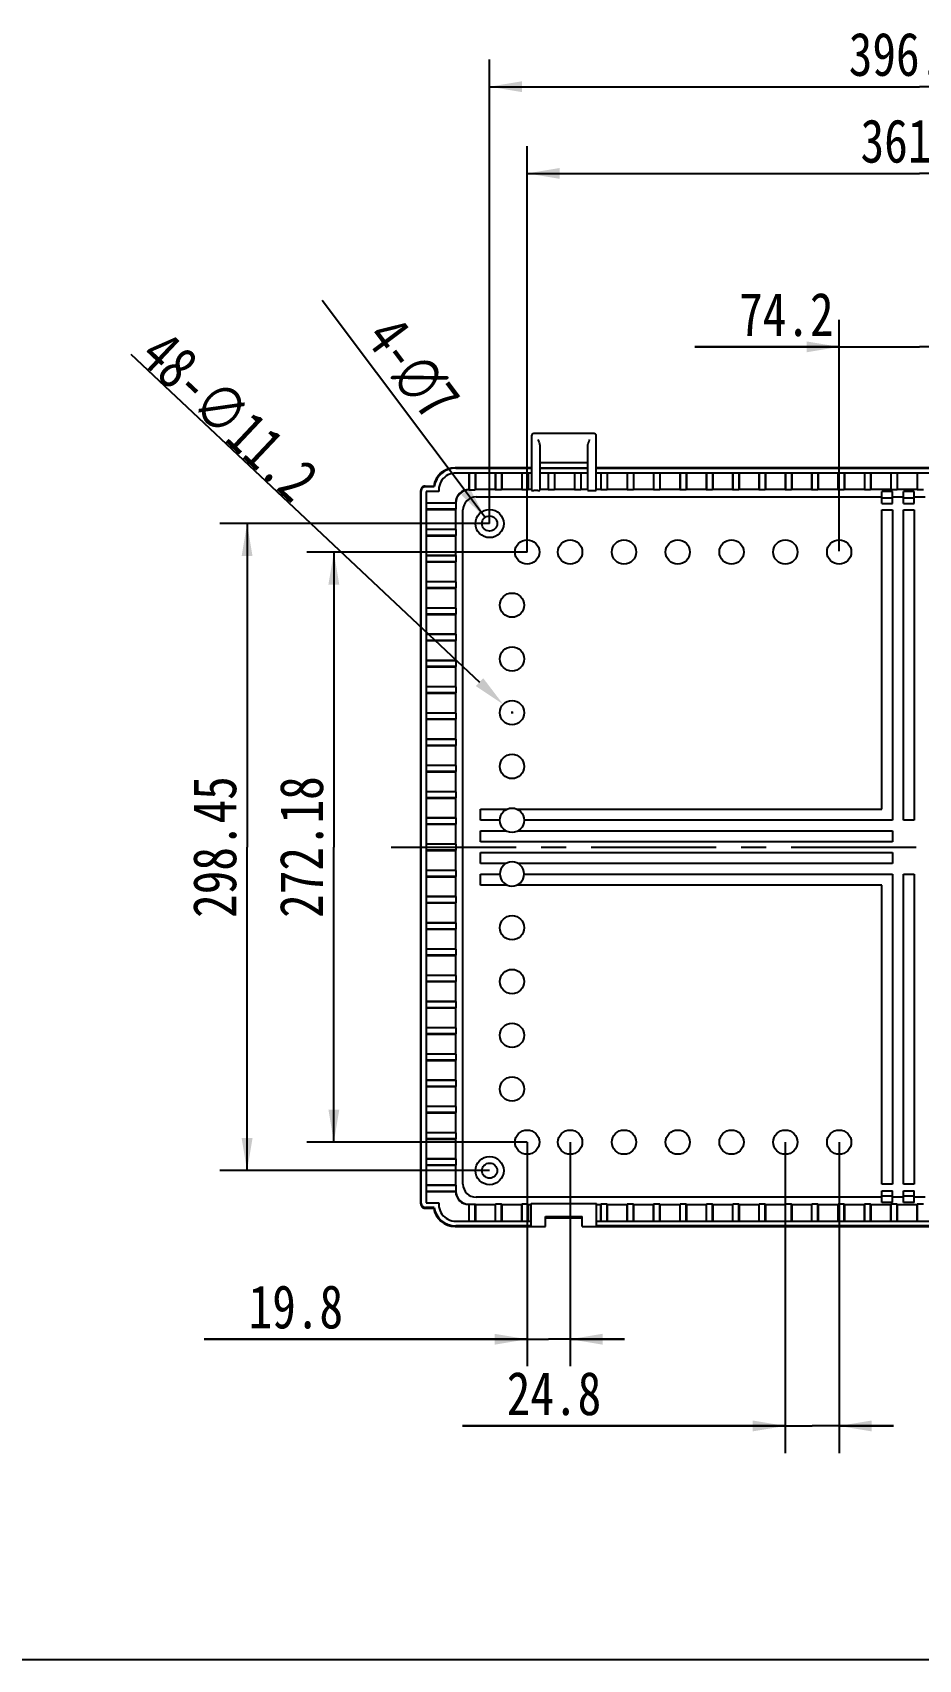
# Model space of a CAD drawing. Header units: millimetres. Extents: x 0 to 559, y 0 to 432.
# Drawn here: x 223.8 to 305.5, y 0 to 150.1 of the extents above; entities that cross this region are included whole.
import ezdxf

# ---------------------------------------------------------------- set-up
doc = ezdxf.new("R2010")
doc.units = ezdxf.units.MM
doc.header["$LTSCALE"] = 30.734
doc.header["$PDMODE"] = 3
doc.header["$PDSIZE"] = 8
doc.linetypes.add('CENTER', pattern=[0.6, 0.375, -0.075, 0.075, -0.075])
doc.layers.get('0').update_dxf_attribs({"linetype": 'CONTINUOUS'})
doc.layers.get('Defpoints').update_dxf_attribs({"linetype": 'CONTINUOUS'})
doc.layers.add('02___PRT_ALL_AXES', color=7, linetype='CONTINUOUS')
doc.styles.get("Standard").update_dxf_attribs({"font": 'txt', "width": 0.8})
doc.dimstyles.new('DIMSTYLE_1', dxfattribs={"dimtxt": 4, "dimasz": 3, "dimexe": 0.18, "dimexo": 0.0625, "dimgap": 0.09, "dimtad": 1, "dimlfac": 5, "dimdsep": 46, "dimtxsty": 'Standard', "dimblk": '_FILLED', "dimblk1": '_FILLED', "dimblk2": '_FILLED', "dimcen": 0.09, "dimadec": 0, "dimazin": 0, "dimtfac": 1, "dimtofl": 0, "dimtmove": 0, "dimatfit": 3, "dimldrblk": '_FILLED', "dimfxl": 1, "dimtolj": 1, "dimarcsym": 0})
doc.dimstyles.new('DIMSTYLE_6', dxfattribs={"dimtxt": 4, "dimasz": 3, "dimexe": 0.18, "dimexo": 0.0625, "dimgap": 0.09, "dimtad": 1, "dimlfac": 5, "dimdsep": 46, "dimtxsty": 'Standard', "dimblk": '_FILLED', "dimblk1": '_FILLED', "dimblk2": '_FILLED', "dimcen": 0.09, "dimadec": 0, "dimazin": 0, "dimtfac": 1, "dimtofl": 0, "dimtmove": 0, "dimatfit": 3, "dimldrblk": '_FILLED', "dimfxl": 1, "dimtolj": 1, "dimarcsym": 0})

# ---------------------------------------------------------------- blocks, each defined once
blk = doc.blocks.new('_FILLED')
at = {"color": 0, "linetype": 'ByBlock'}
blk.add_solid([(0, 0), (-1, 0.167), (-1, -0.167)], dxfattribs=at)
blk = doc.blocks.new('*D45')
at = {"color": 0, "linetype": 'Continuous', "lineweight": -2}
for p, q in [((232.88, 120.41), (265.04, 90.16)), ((267.95, 87.34), (268.13, 87.34)), ((268.04, 87.25), (268.04, 87.43))]:
    blk.add_line(p, q, dxfattribs=at)
at = {"layer": 'Defpoints', "color": 0, "linetype": 'Continuous'}
for p in [(267.22, 88.1), (268.85, 86.57)]:
    blk.add_point(p, dxfattribs=at)
at = {"color": 0, "linetype": 'Continuous', "lineweight": -2, "xscale": 3, "yscale": 3, "zscale": 3, "rotation": 316.7459409121614}
blk.add_blockref('_FILLED', (267.22, 88.1), dxfattribs=at)
at = {"color": 0, "linetype": 'Continuous', "insert": (250.51, 109.44), "char_height": 4, "attachment_point": 3, "rotation": 316.7459}
blk.add_mtext('\\A1;48-∅11.2', dxfattribs=at)
blk = doc.blocks.new('*D46')
at = {"color": 7, "linetype": 'Continuous'}
for p, q in [((265.97, 104.78), (241.11, 104.78)), ((243.61, 104.78), (243.61, 74.94)), ((243.61, 45.09), (243.61, 74.94)), ((265.97, 45.09), (241.11, 45.09))]:
    blk.add_line(p, q, dxfattribs=at)
at = {"color": 7, "linetype": 'Continuous', "xscale": 3, "yscale": 3, "zscale": 3}
for p, rotation in [((243.61, 104.78), 90), ((243.61, 45.09), 270)]:
    blk.add_blockref('_FILLED', p, dxfattribs=dict(at, rotation=rotation))
at = {"color": 7, "linetype": 'Continuous', "insert": (238.61, 74.94), "char_height": 4, "width": 19.2, "attachment_point": 2, "rotation": 90, "line_spacing_factor": 0.9}
blk.add_mtext('298.45', dxfattribs=at)
blk = doc.blocks.new('*D47')
at = {"color": 7, "linetype": 'Continuous'}
for p, q in [((265.97, 104.78), (265.97, 147.58)), ((345.26, 104.78), (345.26, 147.58)), ((265.97, 145.08), (305.61, 145.08)), ((345.26, 145.08), (305.61, 145.08))]:
    blk.add_line(p, q, dxfattribs=at)
at = {"color": 7, "linetype": 'Continuous', "xscale": 3, "yscale": 3, "zscale": 3, "rotation": 180}
blk.add_blockref('_FILLED', (265.97, 145.08), dxfattribs=at)
at = {"color": 7, "linetype": 'Continuous', "xscale": 3, "yscale": 3, "zscale": 3}
blk.add_blockref('_FILLED', (345.26, 145.08), dxfattribs=at)
at = {"color": 7, "linetype": 'Continuous', "insert": (305.61, 150.08), "char_height": 4, "width": 19.2, "attachment_point": 2, "line_spacing_factor": 0.9}
blk.add_mtext('396.45', dxfattribs=at)
blk = doc.blocks.new('*D48')
at = {"color": 7, "linetype": 'Continuous'}
for p, q in [((269.43, 102.15), (249.11, 102.15)), ((251.61, 102.15), (251.61, 74.94)), ((251.61, 47.72), (251.61, 74.94)), ((269.43, 47.72), (249.11, 47.72))]:
    blk.add_line(p, q, dxfattribs=at)
at = {"color": 7, "linetype": 'Continuous', "xscale": 3, "yscale": 3, "zscale": 3}
for p, rotation in [((251.61, 102.15), 90), ((251.61, 47.72), 270)]:
    blk.add_blockref('_FILLED', p, dxfattribs=dict(at, rotation=rotation))
at = {"color": 7, "linetype": 'Continuous', "insert": (246.61, 74.94), "char_height": 4, "width": 19.2, "attachment_point": 2, "rotation": 90, "line_spacing_factor": 0.9}
blk.add_mtext('272.18', dxfattribs=at)
blk = doc.blocks.new('*D49')
at = {"color": 7, "linetype": 'Continuous'}
for p, q in [((269.43, 102.15), (269.43, 139.58)), ((341.79, 102.15), (341.79, 139.58)), ((269.43, 137.08), (305.61, 137.08)), ((341.79, 137.08), (305.61, 137.08))]:
    blk.add_line(p, q, dxfattribs=at)
at = {"color": 7, "linetype": 'Continuous', "xscale": 3, "yscale": 3, "zscale": 3, "rotation": 180}
blk.add_blockref('_FILLED', (269.43, 137.08), dxfattribs=at)
at = {"color": 7, "linetype": 'Continuous', "xscale": 3, "yscale": 3, "zscale": 3}
blk.add_blockref('_FILLED', (341.79, 137.08), dxfattribs=at)
at = {"color": 7, "linetype": 'Continuous', "insert": (305.61, 142.08), "char_height": 4, "width": 16, "attachment_point": 2, "line_spacing_factor": 0.9}
blk.add_mtext('361.8', dxfattribs=at)
blk = doc.blocks.new('*D52')
at = {"color": 7, "linetype": 'Continuous'}
for p, q in [((269.43, 47.72), (269.43, 27.04)), ((273.39, 47.72), (273.39, 27.04)), ((269.43, 29.54), (239.66, 29.54)), ((239.66, 29.54), (271.41, 29.54)), ((278.39, 29.54), (271.41, 29.54)), ((273.39, 29.54), (278.39, 29.54))]:
    blk.add_line(p, q, dxfattribs=at)
at = {"color": 7, "linetype": 'Continuous', "xscale": 3, "yscale": 3, "zscale": 3}
blk.add_blockref('_FILLED', (269.43, 29.54), dxfattribs=at)
at = {"color": 7, "linetype": 'Continuous', "xscale": 3, "yscale": 3, "zscale": 3, "rotation": 180}
blk.add_blockref('_FILLED', (273.39, 29.54), dxfattribs=at)
at = {"color": 7, "linetype": 'Continuous', "insert": (252.46, 34.54), "char_height": 4, "width": 12.8, "attachment_point": 3, "line_spacing_factor": 0.9}
blk.add_mtext('19.8', dxfattribs=at)
blk = doc.blocks.new('*D53')
at = {"color": 7, "linetype": 'Continuous'}
for p, q in [((293.23, 47.72), (293.23, 19.04)), ((298.19, 47.72), (298.19, 19.04)), ((293.23, 21.54), (263.46, 21.54)), ((263.46, 21.54), (295.71, 21.54)), ((303.19, 21.54), (295.71, 21.54)), ((298.19, 21.54), (303.19, 21.54))]:
    blk.add_line(p, q, dxfattribs=at)
at = {"color": 7, "linetype": 'Continuous', "xscale": 3, "yscale": 3, "zscale": 3}
blk.add_blockref('_FILLED', (293.23, 21.54), dxfattribs=at)
at = {"color": 7, "linetype": 'Continuous', "xscale": 3, "yscale": 3, "zscale": 3, "rotation": 180}
blk.add_blockref('_FILLED', (298.19, 21.54), dxfattribs=at)
at = {"color": 7, "linetype": 'Continuous', "insert": (276.26, 26.54), "char_height": 4, "width": 12.8, "attachment_point": 3, "line_spacing_factor": 0.9}
blk.add_mtext('24.8', dxfattribs=at)
blk = doc.blocks.new('*D54')
at = {"color": 7, "linetype": 'Continuous'}
for p, q in [((298.19, 102.25), (298.19, 123.58)), ((313.03, 102.25), (313.03, 123.58)), ((298.19, 121.08), (284.88, 121.08)), ((284.88, 121.08), (305.61, 121.08)), ((318.03, 121.08), (305.61, 121.08)), ((313.03, 121.08), (318.03, 121.08))]:
    blk.add_line(p, q, dxfattribs=at)
at = {"color": 7, "linetype": 'Continuous', "xscale": 3, "yscale": 3, "zscale": 3}
blk.add_blockref('_FILLED', (298.19, 121.08), dxfattribs=at)
at = {"color": 7, "linetype": 'Continuous', "xscale": 3, "yscale": 3, "zscale": 3, "rotation": 180}
blk.add_blockref('_FILLED', (313.03, 121.08), dxfattribs=at)
at = {"color": 7, "linetype": 'Continuous', "insert": (297.68, 126.08), "char_height": 4, "width": 12.8, "attachment_point": 3, "line_spacing_factor": 0.9}
blk.add_mtext('74.2', dxfattribs=at)
blk = doc.blocks.new('*D55')
at = {"color": 7, "linetype": 'Continuous'}
blk.add_line((265.55, 105.34), (250.53, 125.36), dxfattribs=at)
at = {"color": 7, "linetype": 'Continuous', "xscale": 3, "yscale": 3, "zscale": 3, "rotation": 306.8880257789}
blk.add_blockref('_FILLED', (265.55, 105.34), dxfattribs=at)
at = {"color": 7, "linetype": 'Continuous', "insert": (263.49, 116.42), "char_height": 4, "width": 14.9333, "attachment_point": 3, "rotation": 306.888, "line_spacing_factor": 0.9}
blk.add_mtext('4-\\Fgdt;{\\Fgdt;n}\\Ftxt;7', dxfattribs=at)

msp = doc.modelspace()

# ---------------------------------------------------------------- linework, layer by layer
at = {"color": 7, "linetype": 'Continuous'}
for p, q in [((269.8339, 112.8761), (269.8339, 107.8471)), ((275.7939, 107.8471), (275.7939, 112.8753)), ((270.6139, 111.8536), (270.6139, 107.8471)), ((275.0139, 107.8471), (275.0139, 111.8536)), ((269.8339, 109.9361), (262.7907, 109.9361)), ((262.8431, 109.8838), (269.8339, 109.8838)), ((275.0139, 110.3691), (270.6139, 110.3691)), ((270.6139, 109.9204), (275.0139, 109.9204)), ((270.6139, 109.8838), (275.0139, 109.8838)), ((335.4339, 109.9361), (275.7939, 109.9361)), ((275.7939, 109.8838), (335.4339, 109.8838)), ((260.0138, 108.2361), (260.8139, 108.2361)), ((260.8663, 108.1838), (260.0662, 108.1838)), ((260.8139, 108.2361), (260.8663, 108.1838)), ((269.8339, 109.4438), (262.8431, 109.4438)), ((264.0659, 109.4438), (264.0659, 107.9126)), ((264.0833, 109.4438), (264.0833, 107.8864)), ((264.6484, 109.4438), (264.6484, 107.8864)), ((264.6659, 109.4438), (264.6659, 107.9126)), ((266.4959, 109.4438), (266.4959, 107.9126)), ((266.5133, 109.4438), (266.5133, 107.8864)), ((267.0784, 109.4438), (267.0784, 107.8864)), ((267.0959, 109.4438), (267.0959, 107.9126)), ((268.9259, 109.4438), (268.9259, 107.9126)), ((268.9433, 109.4438), (268.9433, 107.8864)), ((269.5084, 109.4438), (269.5084, 107.8864)), ((269.5259, 109.4438), (269.5259, 107.9126)), ((275.0139, 109.4438), (270.6139, 109.4438)), ((271.3559, 109.4438), (271.3559, 107.9126)), ((271.3733, 109.4438), (271.3733, 107.8864)), ((271.9384, 109.4438), (271.9384, 107.8864)), ((271.9559, 109.4438), (271.9559, 107.9126)), ((273.7859, 109.4438), (273.7859, 107.9126)), ((273.8033, 109.4438), (273.8033, 107.8864)), ((274.3684, 109.4438), (274.3684, 107.8864)), ((274.3859, 109.4438), (274.3859, 107.9126)), ((335.4339, 109.4438), (275.7939, 109.4438)), ((276.2159, 109.4438), (276.2159, 107.9126)), ((276.2333, 109.4438), (276.2333, 107.8864)), ((276.7984, 109.4438), (276.7984, 107.8864)), ((276.8159, 109.4438), (276.8159, 107.9126)), ((278.6459, 109.4438), (278.6459, 107.9126)), ((278.6633, 109.4438), (278.6633, 107.8864)), ((279.2284, 109.4438), (279.2284, 107.8864)), ((279.2459, 109.4438), (279.2459, 107.9126)), ((281.0759, 109.4438), (281.0759, 107.9126)), ((281.0933, 109.4438), (281.0933, 107.8864)), ((281.6584, 109.4438), (281.6584, 107.8864)), ((281.6759, 109.4438), (281.6759, 107.9126)), ((283.5059, 109.4438), (283.5059, 107.9126)), ((283.5233, 109.4438), (283.5233, 107.8864)), ((284.0884, 109.4438), (284.0884, 107.8864)), ((284.1059, 109.4438), (284.1059, 107.9126)), ((285.9359, 109.4438), (285.9359, 107.9126)), ((285.9533, 109.4438), (285.9533, 107.8864)), ((286.5184, 109.4438), (286.5184, 107.8864)), ((286.5359, 109.4438), (286.5359, 107.9126)), ((288.3659, 109.4438), (288.3659, 107.9126)), ((288.3833, 109.4438), (288.3833, 107.8864)), ((288.9484, 109.4438), (288.9484, 107.8864)), ((288.9659, 109.4438), (288.9659, 107.9126)), ((290.7959, 109.4438), (290.7959, 107.9126)), ((290.8133, 109.4438), (290.8133, 107.8864)), ((291.3784, 109.4438), (291.3784, 107.8864)), ((291.3959, 109.4438), (291.3959, 107.9126)), ((293.2259, 109.4438), (293.2259, 107.9126)), ((293.2433, 109.4438), (293.2433, 107.8864)), ((293.8084, 109.4438), (293.8084, 107.8864)), ((293.8259, 109.4438), (293.8259, 107.9126)), ((295.6559, 109.4438), (295.6559, 107.9126)), ((295.6733, 109.4438), (295.6733, 107.8864)), ((296.2384, 109.4438), (296.2384, 107.8864)), ((296.2559, 109.4438), (296.2559, 107.9126)), ((298.0859, 109.4438), (298.0859, 107.9126)), ((298.1033, 109.4438), (298.1033, 107.8864)), ((298.6684, 109.4438), (298.6684, 107.8864)), ((298.6859, 109.4438), (298.6859, 107.9126)), ((300.5159, 109.4438), (300.5159, 107.9126)), ((300.5333, 109.4438), (300.5333, 107.8864)), ((301.0984, 109.4438), (301.0984, 107.8864)), ((301.1159, 109.4438), (301.1159, 107.9126)), ((302.9459, 109.4438), (302.9459, 107.9126)), ((302.9633, 109.4438), (302.9633, 107.8864)), ((303.5284, 109.4438), (303.5284, 107.8864)), ((303.5459, 109.4438), (303.5459, 107.9126)), ((305.3759, 109.4438), (305.3759, 107.9126)), ((305.3933, 109.4438), (305.3933, 107.8864)), ((259.6139, 42.036), (259.6139, 107.8363)), ((259.6663, 42.0884), (259.6663, 107.7839)), ((260.1063, 107.7438), (260.1063, 42.1285)), ((261.2919, 107.7438), (260.1063, 107.7438)), ((260.1063, 106.6842), (262.8375, 106.6842)), ((262.8637, 106.6667), (260.1063, 106.6667)), ((262.8637, 106.6667), (262.8375, 106.6842)), ((262.8637, 106.6667), (262.8637, 106.1016)), ((264.0659, 107.9126), (264.0833, 107.8864)), ((264.0833, 107.8864), (264.6484, 107.8864)), ((264.6659, 107.9126), (264.6484, 107.8864)), ((266.4959, 107.9126), (264.6659, 107.9126)), ((264.7153, 107.2343), (302.1139, 107.2343)), ((266.4959, 107.9126), (266.5133, 107.8864)), ((267.0784, 107.8864), (266.5133, 107.8864)), ((267.0959, 107.9126), (267.0784, 107.8864)), ((268.9259, 107.9126), (267.0959, 107.9126)), ((268.9259, 107.9126), (268.9433, 107.8864)), ((269.5084, 107.8864), (268.9433, 107.8864)), ((269.5259, 107.9126), (269.5084, 107.8864)), ((269.8339, 107.9126), (269.5259, 107.9126)), ((270.4139, 107.8419), (270.0339, 107.8419)), ((271.3559, 107.9126), (270.6139, 107.9126)), ((271.9384, 107.8864), (271.3733, 107.8864)), ((271.9559, 107.9126), (271.9384, 107.8864)), ((273.7859, 107.9126), (271.9559, 107.9126)), ((273.7859, 107.9126), (273.8033, 107.8864)), ((274.3684, 107.8864), (273.8033, 107.8864)), ((274.3859, 107.9126), (274.3684, 107.8864)), ((275.0139, 107.9126), (274.3859, 107.9126)), ((275.2139, 107.8419), (275.5939, 107.8419)), ((276.2159, 107.9126), (275.7939, 107.9126)), ((276.7984, 107.8864), (276.2333, 107.8864)), ((276.8159, 107.9126), (276.7984, 107.8864)), ((278.6459, 107.9126), (276.8159, 107.9126)), ((278.6459, 107.9126), (278.6633, 107.8864)), ((279.2284, 107.8864), (278.6633, 107.8864)), ((279.2459, 107.9126), (279.2284, 107.8864)), ((281.0759, 107.9126), (279.2459, 107.9126)), ((281.0759, 107.9126), (281.0933, 107.8864)), ((281.6584, 107.8864), (281.0933, 107.8864)), ((281.6759, 107.9126), (281.6584, 107.8864)), ((283.5059, 107.9126), (281.6759, 107.9126)), ((283.5059, 107.9126), (283.5233, 107.8864)), ((284.0884, 107.8864), (283.5233, 107.8864)), ((284.1059, 107.9126), (284.0884, 107.8864)), ((285.9359, 107.9126), (284.1059, 107.9126)), ((285.9359, 107.9126), (285.9533, 107.8864)), ((286.5184, 107.8864), (285.9533, 107.8864)), ((286.5359, 107.9126), (286.5184, 107.8864)), ((288.3659, 107.9126), (286.5359, 107.9126)), ((288.3659, 107.9126), (288.3833, 107.8864)), ((288.9484, 107.8864), (288.3833, 107.8864)), ((288.9659, 107.9126), (288.9484, 107.8864)), ((290.7959, 107.9126), (288.9659, 107.9126)), ((290.7959, 107.9126), (290.8133, 107.8864)), ((291.3784, 107.8864), (290.8133, 107.8864)), ((291.3959, 107.9126), (291.3784, 107.8864)), ((293.2259, 107.9126), (291.3959, 107.9126)), ((293.2259, 107.9126), (293.2433, 107.8864)), ((293.8084, 107.8864), (293.2433, 107.8864)), ((293.8259, 107.9126), (293.8084, 107.8864)), ((295.6559, 107.9126), (293.8259, 107.9126)), ((295.6559, 107.9126), (295.6733, 107.8864)), ((296.2384, 107.8864), (295.6733, 107.8864)), ((296.2559, 107.9126), (296.2384, 107.8864)), ((298.0859, 107.9126), (296.2559, 107.9126)), ((298.0859, 107.9126), (298.1033, 107.8864)), ((298.6684, 107.8864), (298.1033, 107.8864)), ((298.6859, 107.9126), (298.6684, 107.8864)), ((300.5159, 107.9126), (298.6859, 107.9126)), ((300.5159, 107.9126), (300.5333, 107.8864)), ((301.0984, 107.8864), (300.5333, 107.8864)), ((301.1159, 107.9126), (301.0984, 107.8864)), ((302.9459, 107.9126), (301.1159, 107.9126)), ((302.1139, 106.6341), (302.1139, 107.7319)), ((303.1139, 107.7319), (302.1139, 107.7319)), ((303.1139, 107.1317), (302.1139, 107.1317)), ((302.1139, 106.6341), (303.1139, 106.6341)), ((302.9459, 107.9126), (302.9633, 107.8864)), ((303.5284, 107.8864), (302.9633, 107.8864)), ((303.1139, 106.6341), (303.1139, 107.7319)), ((303.1139, 107.2343), (304.1139, 107.2343)), ((303.5459, 107.9126), (303.5284, 107.8864)), ((305.3759, 107.9126), (303.5459, 107.9126)), ((304.1139, 106.6341), (304.1139, 107.7319)), ((305.1139, 107.7319), (304.1139, 107.7319)), ((305.1139, 107.1317), (304.1139, 107.1317)), ((304.1139, 106.6341), (305.1139, 106.6341)), ((305.1139, 106.6341), (305.1139, 107.7319)), ((305.1139, 107.2343), (306.1139, 107.2343)), ((305.3759, 107.9126), (305.3933, 107.8864)), ((305.9584, 107.8864), (305.3933, 107.8864)), ((262.8637, 106.1016), (260.1063, 106.1016)), ((260.1063, 106.0842), (262.8375, 106.0842)), ((262.8375, 106.0842), (262.8637, 106.1016)), ((262.8375, 106.0842), (262.8375, 104.2642)), ((263.5157, 43.8375), (263.5157, 106.0348)), ((302.1139, 78.4361), (302.1139, 106.0341)), ((302.1139, 106.0341), (303.1139, 106.0341)), ((303.1139, 106.0341), (303.1139, 77.4361)), ((304.1139, 77.4361), (304.1139, 106.0341)), ((304.1139, 106.0341), (305.1139, 106.0341)), ((305.1139, 106.0341), (305.1139, 77.4361)), ((260.1063, 104.2642), (262.8375, 104.2642)), ((262.8637, 104.2467), (260.1063, 104.2467)), ((262.8637, 103.6816), (260.1063, 103.6816)), ((260.1063, 103.6642), (262.8375, 103.6642)), ((262.8375, 104.2642), (262.8637, 104.2467)), ((262.8375, 103.6642), (262.8637, 103.6816)), ((262.8375, 103.6642), (262.8375, 101.8442)), ((262.8637, 104.2467), (262.8637, 103.6816)), ((260.1063, 101.8442), (262.8375, 101.8442)), ((262.8637, 101.8267), (260.1063, 101.8267)), ((262.8637, 101.2616), (260.1063, 101.2616)), ((260.1063, 101.2442), (262.8375, 101.2442)), ((262.8375, 101.8442), (262.8637, 101.8267)), ((262.8375, 101.2442), (262.8637, 101.2616)), ((262.8375, 101.2442), (262.8375, 99.4242)), ((262.8637, 101.8267), (262.8637, 101.2616)), ((260.1063, 99.4242), (262.8375, 99.4242)), ((262.8637, 99.4067), (260.1063, 99.4067)), ((262.8375, 99.4242), (262.8637, 99.4067)), ((262.8637, 99.4067), (262.8637, 98.8416)), ((262.8637, 98.8416), (260.1063, 98.8416)), ((260.1063, 98.8242), (262.8375, 98.8242)), ((262.8375, 98.8242), (262.8637, 98.8416)), ((262.8375, 98.8242), (262.8375, 97.0042)), ((260.1063, 97.0042), (262.8375, 97.0042)), ((262.8637, 96.9867), (260.1063, 96.9867)), ((262.8637, 96.4216), (260.1063, 96.4216)), ((260.1063, 96.4042), (262.8375, 96.4042)), ((262.8375, 97.0042), (262.8637, 96.9867)), ((262.8375, 96.4042), (262.8637, 96.4216)), ((262.8375, 96.4042), (262.8375, 94.5842)), ((262.8637, 96.9867), (262.8637, 96.4216)), ((260.1063, 94.5842), (262.8375, 94.5842)), ((262.8637, 94.5667), (260.1063, 94.5667)), ((262.8375, 94.5842), (262.8637, 94.5667)), ((262.8637, 94.5667), (262.8637, 94.0016)), ((262.8637, 94.0016), (260.1063, 94.0016)), ((260.1063, 93.9842), (262.8375, 93.9842)), ((262.8375, 93.9842), (262.8637, 94.0016)), ((262.8375, 93.9842), (262.8375, 92.1642)), ((260.1063, 92.1642), (262.8375, 92.1642)), ((262.8637, 92.1467), (260.1063, 92.1467)), ((262.8637, 91.5816), (260.1063, 91.5816)), ((260.1063, 91.5642), (262.8375, 91.5642)), ((262.8375, 92.1642), (262.8637, 92.1467)), ((262.8375, 91.5642), (262.8637, 91.5816)), ((262.8375, 91.5642), (262.8375, 89.7442)), ((262.8637, 92.1467), (262.8637, 91.5816)), ((260.1063, 89.7442), (262.8375, 89.7442)), ((262.8637, 89.7267), (260.1063, 89.7267)), ((262.8637, 89.1616), (260.1063, 89.1616)), ((260.1063, 89.1442), (262.8375, 89.1442)), ((262.8375, 89.7442), (262.8637, 89.7267)), ((262.8375, 89.1442), (262.8637, 89.1616)), ((262.8375, 89.1442), (262.8375, 87.3242)), ((262.8637, 89.7267), (262.8637, 89.1616)), ((260.1063, 87.3242), (262.8375, 87.3242)), ((262.8637, 87.3067), (260.1063, 87.3067)), ((262.8375, 87.3242), (262.8637, 87.3067)), ((262.8637, 87.3067), (262.8637, 86.7416)), ((262.8637, 86.7416), (260.1063, 86.7416)), ((260.1063, 86.7242), (262.8375, 86.7242)), ((262.8375, 86.7242), (262.8637, 86.7416)), ((262.8375, 86.7242), (262.8375, 84.9042)), ((260.1063, 84.9042), (262.8375, 84.9042)), ((262.8637, 84.8867), (260.1063, 84.8867)), ((262.8637, 84.3216), (260.1063, 84.3216)), ((260.1063, 84.3042), (262.8375, 84.3042)), ((262.8375, 84.9042), (262.8637, 84.8867)), ((262.8375, 84.3042), (262.8637, 84.3216)), ((262.8375, 84.3042), (262.8375, 82.4842)), ((262.8637, 84.8867), (262.8637, 84.3216)), ((260.1063, 82.4842), (262.8375, 82.4842)), ((262.8637, 82.4667), (260.1063, 82.4667)), ((262.8637, 81.9016), (260.1063, 81.9016)), ((260.1063, 81.8842), (262.8375, 81.8842)), ((262.8375, 82.4842), (262.8637, 82.4667)), ((262.8375, 81.8842), (262.8637, 81.9016)), ((262.8375, 81.8842), (262.8375, 80.0642)), ((262.8637, 82.4667), (262.8637, 81.9016)), ((260.1063, 80.0642), (262.8375, 80.0642)), ((262.8637, 80.0467), (260.1063, 80.0467)), ((262.8375, 80.0642), (262.8637, 80.0467)), ((262.8637, 80.0467), (262.8637, 79.4816)), ((262.8637, 79.4816), (260.1063, 79.4816)), ((260.1063, 79.4642), (262.8375, 79.4642)), ((262.8375, 79.4642), (262.8637, 79.4816)), ((262.8375, 79.4642), (262.8375, 77.6442)), ((265.1157, 77.4361), (265.1157, 78.4361)), ((260.1063, 77.6442), (262.8375, 77.6442)), ((262.8637, 77.6267), (260.1063, 77.6267)), ((262.8637, 77.0616), (260.1063, 77.0616)), ((260.1063, 77.0442), (262.8375, 77.0442)), ((262.8375, 77.6442), (262.8637, 77.6267)), ((262.8375, 77.0442), (262.8637, 77.0616)), ((262.8375, 77.0442), (262.8375, 75.2242)), ((262.8637, 77.6267), (262.8637, 77.0616)), ((305.1139, 77.4361), (304.1139, 77.4361)), ((260.1063, 75.2242), (262.8375, 75.2242)), ((262.8637, 75.2067), (260.1063, 75.2067)), ((262.8375, 75.2242), (262.8637, 75.2067)), ((262.8637, 75.2067), (262.8637, 74.6416)), ((265.1157, 75.4361), (265.1157, 76.4361)), ((303.1139, 75.4361), (265.1157, 75.4361)), ((303.1139, 76.4361), (303.1139, 75.4361)), ((262.8637, 74.6416), (260.1063, 74.6416)), ((260.1063, 74.6242), (262.8375, 74.6242)), ((262.8375, 74.6242), (262.8637, 74.6416)), ((262.8375, 74.6242), (262.8375, 72.8042)), ((265.1157, 73.4361), (265.1157, 74.4361)), ((265.1157, 74.4361), (303.1139, 74.4361)), ((303.1139, 74.4361), (303.1139, 73.4361)), ((260.1063, 72.8042), (262.8375, 72.8042)), ((262.8637, 72.7867), (260.1063, 72.7867)), ((262.8637, 72.2216), (260.1063, 72.2216)), ((260.1063, 72.2042), (262.8375, 72.2042)), ((262.8375, 72.8042), (262.8637, 72.7867)), ((262.8375, 72.2042), (262.8637, 72.2216)), ((262.8375, 72.2042), (262.8375, 70.3842)), ((262.8637, 72.7867), (262.8637, 72.2216)), ((265.1157, 71.4361), (265.1157, 72.4361)), ((303.1139, 72.4361), (303.1139, 43.8381)), ((304.1139, 43.8381), (304.1139, 72.4361)), ((304.1139, 72.4361), (305.1139, 72.4361)), ((305.1139, 72.4361), (305.1139, 43.8381)), ((302.1139, 43.8381), (302.1139, 71.4361)), ((260.1063, 70.3842), (262.8375, 70.3842)), ((262.8637, 70.3667), (260.1063, 70.3667)), ((262.8637, 69.8016), (260.1063, 69.8016)), ((260.1063, 69.7842), (262.8375, 69.7842)), ((262.8375, 70.3842), (262.8637, 70.3667)), ((262.8375, 69.7842), (262.8637, 69.8016)), ((262.8375, 69.7842), (262.8375, 67.9642)), ((262.8637, 70.3667), (262.8637, 69.8016)), ((260.1063, 67.9642), (262.8375, 67.9642)), ((262.8637, 67.9467), (260.1063, 67.9467)), ((262.8375, 67.9642), (262.8637, 67.9467)), ((262.8637, 67.9467), (262.8637, 67.3816)), ((262.8637, 67.3816), (260.1063, 67.3816)), ((260.1063, 67.3642), (262.8375, 67.3642)), ((262.8375, 67.3642), (262.8637, 67.3816)), ((262.8375, 67.3642), (262.8375, 65.5442)), ((260.1063, 65.5442), (262.8375, 65.5442)), ((262.8637, 65.5267), (260.1063, 65.5267)), ((262.8637, 64.9616), (260.1063, 64.9616)), ((260.1063, 64.9442), (262.8375, 64.9442)), ((262.8375, 65.5442), (262.8637, 65.5267)), ((262.8375, 64.9442), (262.8637, 64.9616)), ((262.8375, 64.9442), (262.8375, 63.1242)), ((262.8637, 65.5267), (262.8637, 64.9616)), ((260.1063, 63.1242), (262.8375, 63.1242)), ((262.8637, 63.1067), (260.1063, 63.1067)), ((262.8375, 63.1242), (262.8637, 63.1067)), ((262.8637, 63.1067), (262.8637, 62.5416)), ((262.8637, 62.5416), (260.1063, 62.5416)), ((260.1063, 62.5242), (262.8375, 62.5242)), ((262.8375, 62.5242), (262.8637, 62.5416)), ((262.8375, 62.5242), (262.8375, 60.7042)), ((260.1063, 60.7042), (262.8375, 60.7042)), ((262.8637, 60.6867), (260.1063, 60.6867)), ((262.8637, 60.1216), (260.1063, 60.1216)), ((260.1063, 60.1042), (262.8375, 60.1042)), ((262.8375, 60.7042), (262.8637, 60.6867)), ((262.8375, 60.1042), (262.8637, 60.1216)), ((262.8375, 60.1042), (262.8375, 58.2842)), ((262.8637, 60.6867), (262.8637, 60.1216)), ((260.1063, 58.2842), (262.8375, 58.2842)), ((262.8637, 58.2667), (260.1063, 58.2667)), ((262.8637, 57.7016), (260.1063, 57.7016)), ((260.1063, 57.6842), (262.8375, 57.6842)), ((262.8375, 58.2842), (262.8637, 58.2667)), ((262.8375, 57.6842), (262.8637, 57.7016)), ((262.8375, 57.6842), (262.8375, 55.8642)), ((262.8637, 58.2667), (262.8637, 57.7016)), ((260.1063, 55.8642), (262.8375, 55.8642)), ((262.8637, 55.8467), (260.1063, 55.8467)), ((262.8375, 55.8642), (262.8637, 55.8467)), ((262.8637, 55.8467), (262.8637, 55.2816)), ((262.8637, 55.2816), (260.1063, 55.2816)), ((260.1063, 55.2642), (262.8375, 55.2642)), ((262.8375, 55.2642), (262.8637, 55.2816)), ((262.8375, 55.2642), (262.8375, 53.4442)), ((260.1063, 53.4442), (262.8375, 53.4442)), ((262.8637, 53.4267), (260.1063, 53.4267)), ((262.8637, 52.8616), (260.1063, 52.8616)), ((260.1063, 52.8442), (262.8375, 52.8442)), ((262.8375, 53.4442), (262.8637, 53.4267)), ((262.8375, 52.8442), (262.8637, 52.8616)), ((262.8375, 52.8442), (262.8375, 51.0242)), ((262.8637, 53.4267), (262.8637, 52.8616)), ((260.1063, 51.0242), (262.8375, 51.0242)), ((262.8637, 51.0067), (260.1063, 51.0067)), ((262.8637, 50.4416), (260.1063, 50.4416)), ((260.1063, 50.4242), (262.8375, 50.4242)), ((262.8375, 51.0242), (262.8637, 51.0067)), ((262.8375, 50.4242), (262.8637, 50.4416)), ((262.8375, 50.4242), (262.8375, 48.6042)), ((262.8637, 51.0067), (262.8637, 50.4416)), ((260.1063, 48.6042), (262.8375, 48.6042)), ((262.8637, 48.5867), (260.1063, 48.5867)), ((262.8375, 48.6042), (262.8637, 48.5867)), ((262.8637, 48.5867), (262.8637, 48.0216)), ((262.8637, 48.0216), (260.1063, 48.0216)), ((260.1063, 48.0042), (262.8375, 48.0042)), ((262.8375, 48.0042), (262.8637, 48.0216)), ((262.8375, 48.0042), (262.8375, 46.1842)), ((260.1063, 46.1842), (262.8375, 46.1842)), ((262.8637, 46.1667), (260.1063, 46.1667)), ((262.8637, 45.6016), (260.1063, 45.6016)), ((260.1063, 45.5842), (262.8375, 45.5842)), ((262.8375, 46.1842), (262.8637, 46.1667)), ((262.8375, 45.5842), (262.8637, 45.6016)), ((262.8375, 45.5842), (262.8375, 43.7642)), ((262.8637, 46.1667), (262.8637, 45.6016)), ((260.1063, 43.7642), (262.8375, 43.7642)), ((262.8637, 43.7467), (260.1063, 43.7467)), ((262.8375, 43.7642), (262.8637, 43.7467)), ((262.8637, 43.7467), (262.8637, 43.1881)), ((303.1139, 43.8381), (302.1139, 43.8381)), ((305.1139, 43.8381), (304.1139, 43.8381)), ((262.8637, 43.1816), (260.1063, 43.1816)), ((260.1063, 43.1642), (262.8377, 43.1642)), ((260.1063, 42.1285), (261.2919, 42.1285)), ((302.1139, 42.6379), (264.7153, 42.6379)), ((269.8139, 39.9885), (269.8139, 42.0565)), ((269.8139, 42.0565), (275.8139, 42.0565)), ((275.8139, 39.9885), (275.8139, 42.0565)), ((302.1139, 43.2381), (303.1139, 43.2381)), ((302.1139, 42.1404), (302.1139, 43.2381)), ((303.1139, 42.7406), (302.1139, 42.7406)), ((303.1139, 42.1404), (302.1139, 42.1404)), ((303.1139, 42.1404), (303.1139, 43.2381)), ((304.1139, 42.6379), (303.1139, 42.6379)), ((304.1139, 43.2381), (305.1139, 43.2381)), ((304.1139, 42.1404), (304.1139, 43.2381)), ((305.1139, 42.7406), (304.1139, 42.7406)), ((305.1139, 42.1404), (304.1139, 42.1404)), ((305.1139, 42.1404), (305.1139, 43.2381)), ((306.1139, 42.6379), (305.1139, 42.6379)), ((260.0138, 41.6361), (260.8139, 41.6361)), ((260.8663, 41.6885), (260.0662, 41.6885)), ((260.8139, 41.6361), (260.8663, 41.6885)), ((264.0659, 41.9597), (264.0833, 41.9859)), ((264.0659, 41.9597), (264.0659, 40.4285)), ((264.0833, 40.4285), (264.0833, 41.9859)), ((264.0833, 41.9859), (264.6484, 41.9859)), ((264.6659, 41.9597), (264.6484, 41.9859)), ((264.6484, 40.4285), (264.6484, 41.9859)), ((264.6659, 41.9597), (264.6659, 40.4285)), ((264.6659, 41.9597), (266.4959, 41.9597)), ((266.4959, 41.9597), (266.5133, 41.9859)), ((266.4959, 41.9597), (266.4959, 40.4285)), ((266.5133, 40.4285), (266.5133, 41.9859)), ((267.0784, 41.9859), (266.5133, 41.9859)), ((267.0959, 41.9597), (267.0784, 41.9859)), ((267.0784, 40.4285), (267.0784, 41.9859)), ((267.0959, 41.9597), (267.0959, 40.4285)), ((267.0959, 41.9597), (268.9259, 41.9597)), ((268.9259, 41.9597), (268.9433, 41.9859)), ((268.9259, 41.9597), (268.9259, 40.4285)), ((268.9433, 40.4285), (268.9433, 41.9859)), ((269.5084, 41.9859), (268.9433, 41.9859)), ((269.5084, 40.4285), (269.5084, 41.9859)), ((269.5259, 41.9597), (269.5259, 40.4285)), ((269.5259, 41.9597), (269.8139, 41.9597)), ((271.1139, 39.9361), (271.1139, 40.8565)), ((271.1139, 40.8565), (274.5139, 40.8565)), ((271.1139, 40.7361), (274.5139, 40.7361)), ((274.5139, 39.9361), (274.5139, 40.8565)), ((275.8139, 41.9597), (276.2159, 41.9597)), ((276.2159, 41.9597), (276.2333, 41.9859)), ((276.2159, 41.9597), (276.2159, 40.4285)), ((276.7984, 41.9859), (276.2333, 41.9859)), ((276.2333, 40.4285), (276.2333, 41.9859)), ((276.8159, 41.9597), (276.7984, 41.9859)), ((276.7984, 40.4285), (276.7984, 41.9859)), ((276.8159, 41.9597), (278.6459, 41.9597)), ((276.8159, 41.9597), (276.8159, 40.4285)), ((278.6459, 41.9597), (278.6633, 41.9859)), ((278.6459, 41.9597), (278.6459, 40.4285)), ((279.2284, 41.9859), (278.6633, 41.9859)), ((278.6633, 40.4285), (278.6633, 41.9859)), ((279.2459, 41.9597), (279.2284, 41.9859)), ((279.2284, 40.4285), (279.2284, 41.9859)), ((279.2459, 41.9597), (281.0759, 41.9597)), ((279.2459, 41.9597), (279.2459, 40.4285)), ((281.0759, 41.9597), (281.0933, 41.9859)), ((281.0759, 41.9597), (281.0759, 40.4285)), ((281.6584, 41.9859), (281.0933, 41.9859)), ((281.0933, 40.4285), (281.0933, 41.9859)), ((281.6759, 41.9597), (281.6584, 41.9859)), ((281.6584, 40.4285), (281.6584, 41.9859)), ((281.6759, 41.9597), (283.5059, 41.9597)), ((281.6759, 41.9597), (281.6759, 40.4285)), ((283.5059, 41.9597), (283.5233, 41.9859)), ((283.5059, 41.9597), (283.5059, 40.4285)), ((284.0884, 41.9859), (283.5233, 41.9859)), ((283.5233, 40.4285), (283.5233, 41.9859)), ((284.1059, 41.9597), (284.0884, 41.9859)), ((284.0884, 40.4285), (284.0884, 41.9859)), ((284.1059, 41.9597), (285.9359, 41.9597)), ((284.1059, 41.9597), (284.1059, 40.4285)), ((285.9359, 41.9597), (285.9533, 41.9859)), ((285.9359, 41.9597), (285.9359, 40.4285)), ((286.5184, 41.9859), (285.9533, 41.9859)), ((285.9533, 40.4285), (285.9533, 41.9859)), ((286.5359, 41.9597), (286.5184, 41.9859)), ((286.5184, 40.4285), (286.5184, 41.9859)), ((286.5359, 41.9597), (288.3659, 41.9597)), ((286.5359, 41.9597), (286.5359, 40.4285)), ((288.3659, 41.9597), (288.3833, 41.9859)), ((288.3659, 41.9597), (288.3659, 40.4285)), ((288.9484, 41.9859), (288.3833, 41.9859)), ((288.3833, 40.4285), (288.3833, 41.9859)), ((288.9659, 41.9597), (288.9484, 41.9859)), ((288.9484, 40.4285), (288.9484, 41.9859)), ((288.9659, 41.9597), (290.7959, 41.9597)), ((288.9659, 41.9597), (288.9659, 40.4285)), ((290.7959, 41.9597), (290.8133, 41.9859)), ((290.7959, 41.9597), (290.7959, 40.4285)), ((291.3784, 41.9859), (290.8133, 41.9859)), ((290.8133, 40.4285), (290.8133, 41.9859)), ((291.3959, 41.9597), (291.3784, 41.9859)), ((291.3784, 40.4285), (291.3784, 41.9859)), ((291.3959, 41.9597), (293.2259, 41.9597)), ((291.3959, 41.9597), (291.3959, 40.4285)), ((293.2259, 41.9597), (293.2433, 41.9859)), ((293.2259, 41.9597), (293.2259, 40.4285)), ((293.8084, 41.9859), (293.2433, 41.9859)), ((293.2433, 40.4285), (293.2433, 41.9859)), ((293.8259, 41.9597), (293.8084, 41.9859)), ((293.8084, 40.4285), (293.8084, 41.9859)), ((293.8259, 41.9597), (295.6559, 41.9597)), ((293.8259, 41.9597), (293.8259, 40.4285)), ((295.6559, 41.9597), (295.6733, 41.9859)), ((295.6559, 41.9597), (295.6559, 40.4285)), ((296.2384, 41.9859), (295.6733, 41.9859)), ((295.6733, 40.4285), (295.6733, 41.9859)), ((296.2559, 41.9597), (296.2384, 41.9859)), ((296.2384, 40.4285), (296.2384, 41.9859)), ((296.2559, 41.9597), (298.0859, 41.9597)), ((296.2559, 41.9597), (296.2559, 40.4285)), ((298.0859, 41.9597), (298.1033, 41.9859)), ((298.0859, 41.9597), (298.0859, 40.4285)), ((298.6684, 41.9859), (298.1033, 41.9859)), ((298.1033, 40.4285), (298.1033, 41.9859)), ((298.6859, 41.9597), (298.6684, 41.9859)), ((298.6684, 40.4285), (298.6684, 41.9859)), ((298.6859, 41.9597), (300.5159, 41.9597)), ((298.6859, 41.9597), (298.6859, 40.4285)), ((300.5159, 41.9597), (300.5333, 41.9859)), ((300.5159, 41.9597), (300.5159, 40.4285)), ((301.0984, 41.9859), (300.5333, 41.9859)), ((300.5333, 40.4285), (300.5333, 41.9859)), ((301.1159, 41.9597), (301.0984, 41.9859)), ((301.0984, 40.4285), (301.0984, 41.9859)), ((301.1159, 41.9597), (302.9459, 41.9597)), ((301.1159, 41.9597), (301.1159, 40.4285)), ((302.9459, 41.9597), (302.9633, 41.9859)), ((302.9459, 41.9597), (302.9459, 40.4285)), ((303.5284, 41.9859), (302.9633, 41.9859)), ((302.9633, 40.4285), (302.9633, 41.9859)), ((303.5459, 41.9597), (303.5284, 41.9859)), ((303.5284, 40.4285), (303.5284, 41.9859)), ((303.5459, 41.9597), (305.3759, 41.9597)), ((303.5459, 41.9597), (303.5459, 40.4285)), ((305.3759, 41.9597), (305.3933, 41.9859)), ((305.3759, 41.9597), (305.3759, 40.4285)), ((305.9584, 41.9859), (305.3933, 41.9859)), ((305.3933, 40.4285), (305.3933, 41.9859)), ((262.7907, 39.9361), (271.1139, 39.9361)), ((262.8431, 40.4285), (269.8139, 40.4285)), ((269.8139, 39.9885), (262.8431, 39.9885)), ((274.5139, 39.9361), (318.2812, 39.9361)), ((275.8139, 40.4285), (335.4139, 40.4285)), ((335.4139, 39.9885), (275.8139, 39.9885)), ((0, 0), (558.8, 0))]:
    msp.add_line(p, q, dxfattribs=at)
at = {"color": 251, "linetype": 'CENTER'}
msp.add_line((256.8805, 74.9361), (354.3473, 74.9361), dxfattribs=at)
at = {"color": 7, "linetype": 'Continuous'}
for centre in [(265.9686, 104.7815), (265.9686, 45.0908)]:
    msp.add_circle(centre, 0.7, dxfattribs=at)
for centre, radius, start, end in [((270.0339, 112.8761), 0.2, 90, 180), ((275.5939, 112.8761), 0.2, 0, 90), ((260.0138, 107.8363), 0.3999, 89.990218, 180.009782), ((264.0658, 106.6842), 1.2283, 89.99795, 180.00205), ((264.0658, 106.6842), 1.1996, 89.998314, 180.001686), ((260.0138, 42.036), 0.3999, 179.990218, 270.009782), ((266.9507, 37.0735), 7.3494, 123.786537, 124.030466), ((264.0658, 43.188), 1.2283, 181.113467, 270.002216), ((264.0658, 43.1881), 1.1996, 179.998314, 270.001686)]:
    msp.add_arc(centre, radius, start, end, dxfattribs=at)
for centre, major_axis, ratio, start_param, end_param in [((262.7921, 107.9354), (-1.4152, 1.4152), 0.999315, -0.78505555, 0.63487789), ((262.8445, 107.8831), (1.4152, -1.4152), 0.999315, 2.35653711, 3.77647055), ((260.0664, 107.7836), (-0.283, 0.283), 0.999315, -0.78505555, 0.78505555), ((264.7161, 106.0339), (-0.8491, 0.8491), 0.999315, -0.78505555, 0.78505555), ((270.0339, 107.8471), (0.2, 0), 0.02618592, -3.14159265, -1.57079633), ((270.4139, 107.8471), (0.2, 0), 0.02618592, -1.57079633, 0), ((275.2139, 107.8471), (0.2, 0), 0.02618592, 3.14159265, 4.71238898), ((275.5939, 107.8471), (0.2, 0), 0.02618592, -1.57079633, 0), ((264.7161, 43.8383), (-0.8491, -0.8491), 0.999315, -0.78505555, 0.78505555), ((260.0664, 42.0886), (0.283, 0.283), 0.999315, 2.35653711, 3.9266482), ((262.7921, 41.9368), (1.4152, 1.4152), 0.999315, 2.50671476, 3.9266482), ((262.8445, 41.9892), (1.4152, 1.4152), 0.999315, 2.50671476, 3.9266482)]:
    msp.add_ellipse(centre, major_axis=major_axis, ratio=ratio, start_param=start_param, end_param=end_param, dxfattribs=at)
for points, knots in [([(270.4139, 112.5454), (270.438, 112.4953), (270.5369, 112.2768), (270.6139, 112.0388), (270.6139, 111.8536)], [0, 0, 0, 0, 0.23099854, 1, 1, 1, 1]), ([(275.0139, 111.8536), (275.0139, 111.9181), (275.0444, 112.1594), (275.1372, 112.386), (275.2139, 112.5454)], [0, 0, 0, 0, 0.26728234, 1, 1, 1, 1]), ([(262.8431, 109.4438), (262.5969, 109.4438), (262.1048, 109.325), (261.5292, 108.83), (261.2897, 108.2424), (261.2791, 107.8686), (261.2919, 107.7438)], [0, 0, 0, 0, 0.2851146, 0.5702292, 0.85534379, 1, 1, 1, 1]), ([(261.2919, 42.1285), (261.2791, 42.0037), (261.2897, 41.6298), (261.5292, 41.0423), (262.1048, 40.5472), (262.5969, 40.4285), (262.8431, 40.4285)], [0, 0, 0, 0, 0.14465621, 0.4297708, 0.7148854, 1, 1, 1, 1])]:
    msp.add_open_spline(points, degree=3, knots=knots, dxfattribs=at)
at = {"layer": '02___PRT_ALL_AXES', "color": 7, "linetype": 'Continuous'}
for p, q in [((275.5939, 113.0761), (270.0339, 113.0761)), ((265.1157, 78.4361), (267.5731, 78.4361)), ((268.4983, 78.4361), (302.1139, 78.4361)), ((266.9159, 77.4361), (265.1157, 77.4361)), ((303.1139, 77.4361), (269.1555, 77.4361)), ((265.1157, 76.4361), (267.4935, 76.4361)), ((268.5779, 76.4361), (303.1139, 76.4361)), ((267.4935, 73.4361), (265.1157, 73.4361)), ((265.1157, 72.4361), (266.9159, 72.4361)), ((303.1139, 73.4361), (268.5779, 73.4361)), ((269.1555, 72.4361), (303.1139, 72.4361)), ((267.5731, 71.4361), (265.1157, 71.4361)), ((302.1139, 71.4361), (268.4983, 71.4361))]:
    msp.add_line(p, q, dxfattribs=at)
for centre, radius in [((265.9686, 104.7815), 1.3), ((269.4339, 102.1543), 1.12), ((273.3939, 102.1543), 1.12), ((278.3539, 102.1543), 1.12), ((283.3139, 102.1543), 1.12), ((288.2739, 102.1543), 1.12), ((293.2339, 102.1543), 1.12), ((298.1939, 102.1543), 1.12), ((268.0357, 97.2561), 1.12), ((268.0357, 92.2961), 1.12), ((268.0357, 87.3361), 1.12), ((268.0357, 82.3761), 1.12), ((268.0357, 77.4161), 1.12), ((268.0357, 67.4961), 1.12), ((268.0357, 62.5361), 1.12), ((268.0357, 57.5761), 1.12), ((268.0357, 52.6161), 1.12), ((269.4339, 47.7179), 1.12), ((273.3939, 47.7179), 1.12), ((278.3539, 47.7179), 1.12), ((283.3139, 47.7179), 1.12), ((288.2739, 47.7179), 1.12), ((293.2339, 47.7179), 1.12), ((298.1939, 47.7179), 1.12), ((265.9686, 45.0908), 1.3)]:
    msp.add_circle(centre, radius, dxfattribs=at)
msp.add_arc((268.0357, 72.4561), 1.12, 0, 358.949024, dxfattribs=at)

# ---------------------------------------------------------------- dimensions: what is measured, and where the dimension line sits
at = {"color": 7, "linetype": 'Continuous'}
for base, p1, p2, picture, middle in [((345.2593, 145.0761), (265.9686, 104.7815), (345.2593, 104.7815), '*D47', (296.0139, 148.0761)), ((341.7939, 137.0761), (269.4339, 102.1543), (341.7939, 102.1543), '*D49', (297.6139, 140.0761)), ((313.0339, 121.0761), (298.1939, 102.2451), (313.0339, 102.2451), '*D54', (278.4835, 124.0761)), ((273.3939, 29.5361), (269.4339, 47.7179), (273.3939, 47.7179), '*D52', (233.2639, 32.5361)), ((298.1939, 21.5361), (293.2339, 47.7179), (298.1939, 47.7179), '*D53', (257.0639, 24.5361))]:
    dim = msp.add_linear_dim(base=base, p1=p1, p2=p2, dimstyle='DIMSTYLE_1', dxfattribs=at)
    dim.commit()
    dim.dimension.update_dxf_attribs({"geometry": picture, "text_midpoint": middle, "dimtype": 160})
for p1, p2, text, picture, middle in [((265.5484, 105.3413), (266.3887, 104.2216), '4-<>', '*D55', (262.0597, 122.5833)), ((268.8514, 86.5687), (267.22, 88.1036), '48-<>', '*D45', (240.3229, 113.4095))]:
    dim = msp.add_diameter_dim_2p(p1=p1, p2=p2, text=text, dimstyle='DIMSTYLE_6', dxfattribs=at)
    dim.commit()
    dim.dimension.update_dxf_attribs({"geometry": picture, "text_midpoint": middle, "dimtype": 163})
for base, p1, p2, picture, middle in [((243.6139, 45.0908), (265.9686, 104.7815), (265.9686, 45.0908), '*D46', (244.9154, 66.3538)), ((251.6139, 47.7179), (269.4339, 102.1543), (269.4339, 47.7179), '*D48', (252.9154, 66.3538))]:
    dim = msp.add_linear_dim(base=base, p1=p1, p2=p2, angle=270, dimstyle='DIMSTYLE_1', dxfattribs=at)
    dim.commit()
    dim.dimension.update_dxf_attribs({"geometry": picture, "text_midpoint": middle, "dimtype": 160})

doc.saveas('drawing.dxf')
